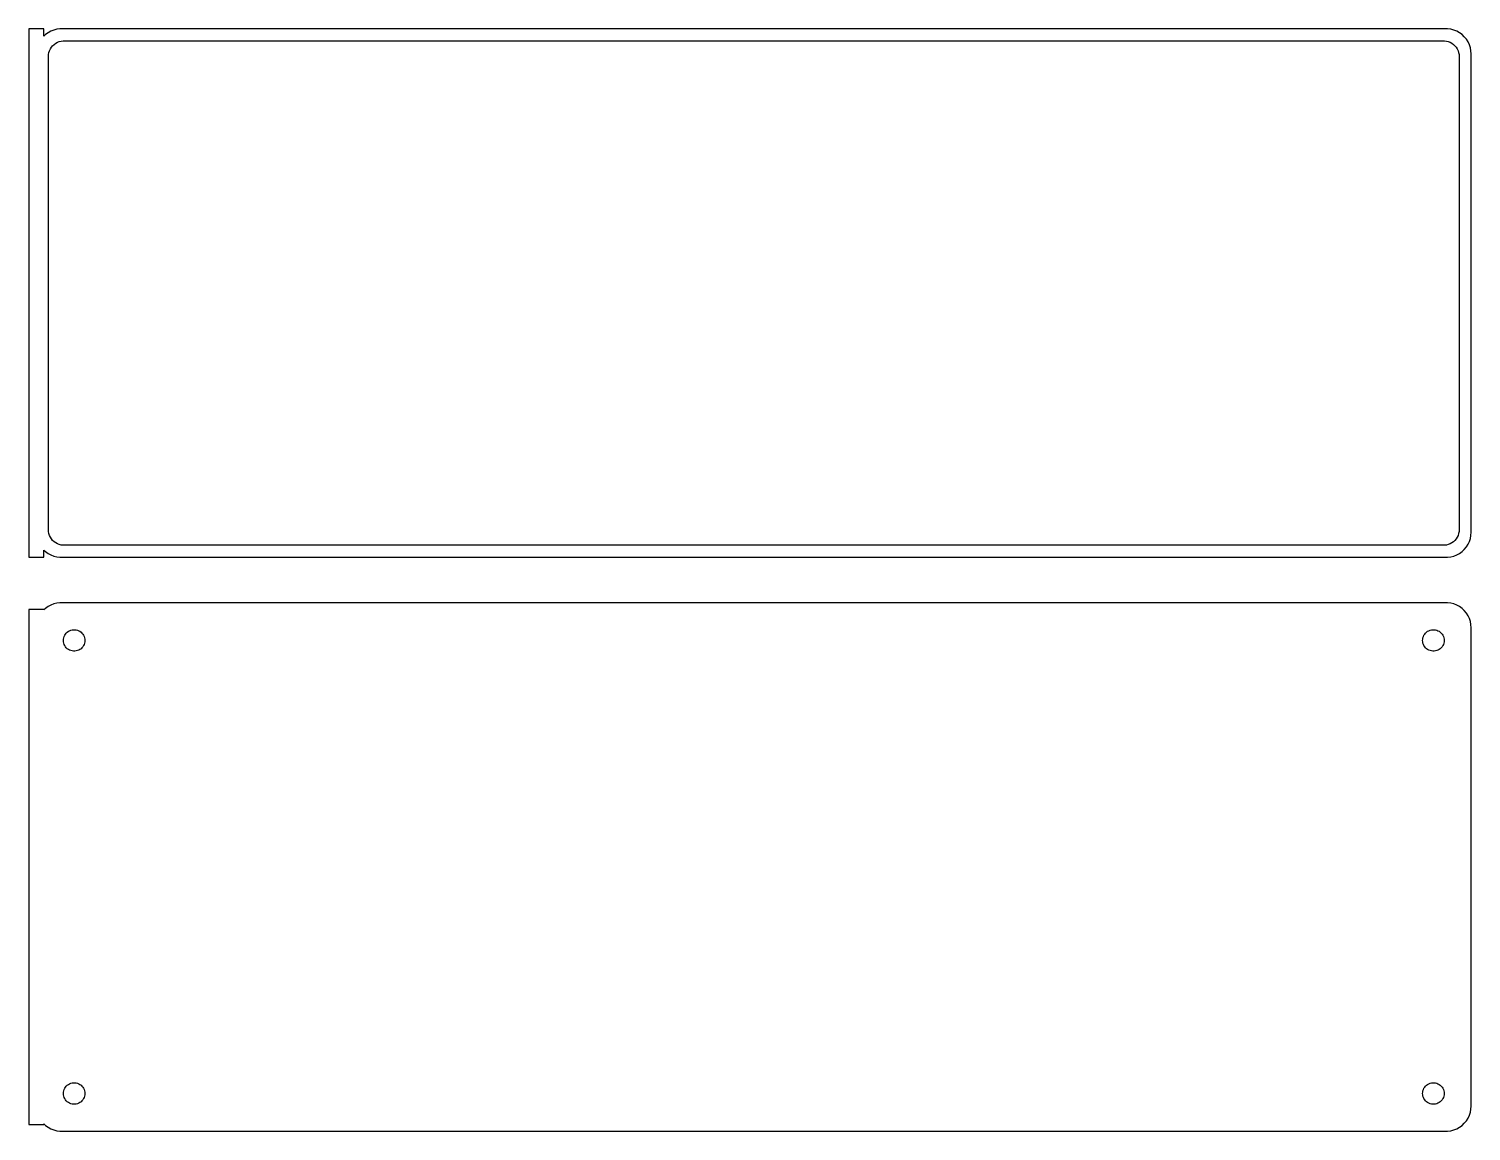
# Model space of a CAD drawing. Header units: metres. Extents: x -144 to 142, y 176 to 394.
import ezdxf

# ---------------------------------------------------------------- set-up
doc = ezdxf.new("R2010")
doc.units = ezdxf.units.M

msp = doc.modelspace()

# ---------------------------------------------------------------- linework, layer by layer
for p, q in [((-141, 394.479), (-144, 394.479)), ((-144, 394.479), (-144, 289.521)), ((-141, 393.059), (-141, 394.479)), ((-140.687, 393.353), (-141, 393.059)), ((-140.179, 393.722), (-140.687, 393.353)), ((-139.629, 394.024), (-140.179, 393.722)), ((-139.045, 394.255), (-139.629, 394.024)), ((-138.437, 394.411), (-139.045, 394.255)), ((-137.814, 394.49), (-138.437, 394.411)), ((137.814, 394.49), (-137.814, 394.49)), ((138.437, 394.411), (137.814, 394.49)), ((139.045, 394.255), (138.437, 394.411)), ((139.629, 394.024), (139.045, 394.255)), ((140.179, 393.722), (139.629, 394.024)), ((140.687, 393.353), (140.179, 393.722)), ((141.145, 392.923), (140.687, 393.353)), ((141.545, 392.439), (141.145, 392.923)), ((-140.088, 389.39), (-140.015, 389.774)), ((-140.015, 389.774), (-139.894, 390.146)), ((-139.894, 390.146), (-139.728, 390.5)), ((-139.728, 390.5), (-139.518, 390.83)), ((-139.518, 390.83), (-139.269, 391.131)), ((-139.269, 391.131), (-138.984, 391.399)), ((-138.984, 391.399), (-138.668, 391.628)), ((-138.668, 391.628), (-138.325, 391.817)), ((-138.325, 391.817), (-137.962, 391.961)), ((-137.962, 391.961), (-137.583, 392.058)), ((-137.583, 392.058), (-137.195, 392.107)), ((-137.195, 392.107), (137.195, 392.107)), ((137.195, 392.107), (137.583, 392.058)), ((137.583, 392.058), (137.962, 391.961)), ((137.962, 391.961), (138.325, 391.817)), ((138.325, 391.817), (138.668, 391.628)), ((138.668, 391.628), (138.984, 391.399)), ((138.984, 391.399), (139.269, 391.131)), ((139.269, 391.131), (139.518, 390.83)), ((139.518, 390.83), (139.728, 390.5)), ((139.728, 390.5), (139.894, 390.146)), ((139.894, 390.146), (140.015, 389.774)), ((140.015, 389.774), (140.088, 389.39)), ((141.882, 391.909), (141.545, 392.439)), ((142.149, 391.341), (141.882, 391.909)), ((142.343, 390.743), (142.149, 391.341)), ((142.461, 390.127), (142.343, 390.743)), ((142.5, 389.5), (142.461, 390.127)), ((-140.113, 389), (-140.088, 389.39)), ((-140.113, 295), (-140.113, 389)), ((140.088, 389.39), (140.113, 389)), ((140.113, 389), (140.113, 295)), ((142.5, 294.5), (142.5, 389.5)), ((-140.088, 294.61), (-140.113, 295)), ((-140.015, 294.226), (-140.088, 294.61)), ((-139.894, 293.854), (-140.015, 294.226)), ((-139.728, 293.5), (-139.894, 293.854)), ((-139.518, 293.17), (-139.728, 293.5)), ((-139.269, 292.869), (-139.518, 293.17)), ((-138.984, 292.601), (-139.269, 292.869)), ((-138.668, 292.372), (-138.984, 292.601)), ((-138.325, 292.183), (-138.668, 292.372)), ((138.668, 292.372), (138.325, 292.183)), ((138.984, 292.601), (138.668, 292.372)), ((139.269, 292.869), (138.984, 292.601)), ((139.518, 293.17), (139.269, 292.869)), ((139.728, 293.5), (139.518, 293.17)), ((139.894, 293.854), (139.728, 293.5)), ((140.015, 294.226), (139.894, 293.854)), ((140.088, 294.61), (140.015, 294.226)), ((140.113, 295), (140.088, 294.61)), ((141.882, 292.091), (142.149, 292.659)), ((142.149, 292.659), (142.343, 293.257)), ((142.343, 293.257), (142.461, 293.873)), ((142.461, 293.873), (142.5, 294.5)), ((-144, 289.521), (-141, 289.521)), ((-141, 289.521), (-141, 290.941)), ((-141, 290.941), (-140.687, 290.647)), ((-140.687, 290.647), (-140.179, 290.278)), ((-140.179, 290.278), (-139.629, 289.976)), ((-139.629, 289.976), (-139.045, 289.745)), ((-139.045, 289.745), (-138.437, 289.589)), ((-138.437, 289.589), (-137.814, 289.51)), ((-137.962, 292.039), (-138.325, 292.183)), ((-137.583, 291.942), (-137.962, 292.039)), ((-137.814, 289.51), (137.814, 289.51)), ((-137.195, 291.893), (-137.583, 291.942)), ((137.195, 291.893), (-137.195, 291.893)), ((137.583, 291.942), (137.195, 291.893)), ((137.962, 292.039), (137.583, 291.942)), ((137.814, 289.51), (138.437, 289.589)), ((138.325, 292.183), (137.962, 292.039)), ((138.437, 289.589), (139.045, 289.745)), ((139.045, 289.745), (139.629, 289.976)), ((139.629, 289.976), (140.179, 290.278)), ((140.179, 290.278), (140.687, 290.647)), ((140.687, 290.647), (141.145, 291.077)), ((141.145, 291.077), (141.545, 291.561)), ((141.545, 291.561), (141.882, 292.091)), ((-141, 279.153), (-144, 279.153)), ((-144, 279.153), (-144, 176.847)), ((-140.687, 279.353), (-141, 279.059)), ((-141, 279.059), (-141, 279.153)), ((-140.179, 279.722), (-140.687, 279.353)), ((-139.629, 280.024), (-140.179, 279.722)), ((-139.045, 280.255), (-139.629, 280.024)), ((-138.437, 280.411), (-139.045, 280.255)), ((-137.814, 280.49), (-138.437, 280.411)), ((137.814, 280.49), (-137.814, 280.49)), ((138.437, 280.411), (137.814, 280.49)), ((139.045, 280.255), (138.437, 280.411)), ((139.629, 280.024), (139.045, 280.255)), ((140.179, 279.722), (139.629, 280.024)), ((140.687, 279.353), (140.179, 279.722)), ((141.145, 278.923), (140.687, 279.353)), ((141.545, 278.439), (141.145, 278.923)), ((141.882, 277.909), (141.545, 278.439)), ((142.149, 277.341), (141.882, 277.909)), ((-135.66, 275.031), (-135.4, 275.097)), ((-135.4, 275.097), (-135.134, 275.131)), ((-135.134, 275.131), (-134.866, 275.131)), ((-134.866, 275.131), (-134.6, 275.097)), ((-134.6, 275.097), (-134.34, 275.031)), ((134.34, 275.031), (134.6, 275.097)), ((134.6, 275.097), (134.866, 275.131)), ((134.866, 275.131), (135.134, 275.131)), ((135.134, 275.131), (135.4, 275.097)), ((135.4, 275.097), (135.66, 275.031)), ((142.343, 276.743), (142.149, 277.341)), ((142.461, 276.127), (142.343, 276.743)), ((142.5, 275.5), (142.461, 276.127)), ((142.5, 180.5), (142.5, 275.5)), ((-137.135, 273), (-137.118, 273.268)), ((-137.118, 272.732), (-137.135, 273)), ((-137.118, 273.268), (-137.068, 273.531)), ((-137.068, 272.469), (-137.118, 272.732)), ((-137.068, 273.531), (-136.985, 273.786)), ((-136.985, 272.214), (-137.068, 272.469)), ((-136.985, 273.786), (-136.871, 274.029)), ((-136.871, 271.971), (-136.985, 272.214)), ((-136.871, 274.029), (-136.727, 274.255)), ((-136.727, 274.255), (-136.557, 274.462)), ((-136.557, 274.462), (-136.361, 274.645)), ((-136.361, 274.645), (-136.144, 274.803)), ((-136.144, 274.803), (-135.909, 274.932)), ((-135.909, 274.932), (-135.66, 275.031)), ((-134.34, 275.031), (-134.091, 274.932)), ((-134.091, 274.932), (-133.856, 274.803)), ((-133.856, 274.803), (-133.639, 274.645)), ((-133.639, 274.645), (-133.443, 274.462)), ((-133.443, 274.462), (-133.273, 274.255)), ((-133.273, 274.255), (-133.129, 274.029)), ((-133.129, 274.029), (-133.015, 273.786)), ((-133.015, 272.214), (-133.129, 271.971)), ((-133.015, 273.786), (-132.932, 273.531)), ((-132.932, 272.469), (-133.015, 272.214)), ((-132.932, 273.531), (-132.882, 273.268)), ((-132.882, 272.732), (-132.932, 272.469)), ((-132.882, 273.268), (-132.865, 273)), ((-132.865, 273), (-132.882, 272.732)), ((132.865, 273), (132.882, 273.268)), ((132.882, 272.732), (132.865, 273)), ((132.882, 273.268), (132.932, 273.531)), ((132.932, 272.469), (132.882, 272.732)), ((132.932, 273.531), (133.015, 273.786)), ((133.015, 272.214), (132.932, 272.469)), ((133.015, 273.786), (133.129, 274.029)), ((133.129, 271.971), (133.015, 272.214)), ((133.129, 274.029), (133.273, 274.255)), ((133.273, 274.255), (133.443, 274.462)), ((133.443, 274.462), (133.639, 274.645)), ((133.639, 274.645), (133.856, 274.803)), ((133.856, 274.803), (134.091, 274.932)), ((134.091, 274.932), (134.34, 275.031)), ((135.66, 275.031), (135.909, 274.932)), ((135.909, 274.932), (136.144, 274.803)), ((136.144, 274.803), (136.361, 274.645)), ((136.361, 274.645), (136.557, 274.462)), ((136.557, 274.462), (136.727, 274.255)), ((136.727, 274.255), (136.871, 274.029)), ((136.871, 274.029), (136.985, 273.786)), ((136.985, 272.214), (136.871, 271.971)), ((136.985, 273.786), (137.068, 273.531)), ((137.068, 272.469), (136.985, 272.214)), ((137.068, 273.531), (137.118, 273.268)), ((137.118, 272.732), (137.068, 272.469)), ((137.118, 273.268), (137.135, 273)), ((137.135, 273), (137.118, 272.732)), ((-136.727, 271.745), (-136.871, 271.971)), ((-136.557, 271.538), (-136.727, 271.745)), ((-136.361, 271.355), (-136.557, 271.538)), ((-136.144, 271.197), (-136.361, 271.355)), ((-135.909, 271.068), (-136.144, 271.197)), ((-135.66, 270.969), (-135.909, 271.068)), ((-135.4, 270.903), (-135.66, 270.969)), ((-135.134, 270.869), (-135.4, 270.903)), ((-134.866, 270.869), (-135.134, 270.869)), ((-134.6, 270.903), (-134.866, 270.869)), ((-134.34, 270.969), (-134.6, 270.903)), ((-134.091, 271.068), (-134.34, 270.969)), ((-133.856, 271.197), (-134.091, 271.068)), ((-133.639, 271.355), (-133.856, 271.197)), ((-133.443, 271.538), (-133.639, 271.355)), ((-133.273, 271.745), (-133.443, 271.538)), ((-133.129, 271.971), (-133.273, 271.745)), ((133.273, 271.745), (133.129, 271.971)), ((133.443, 271.538), (133.273, 271.745)), ((133.639, 271.355), (133.443, 271.538)), ((133.856, 271.197), (133.639, 271.355)), ((134.091, 271.068), (133.856, 271.197)), ((134.34, 270.969), (134.091, 271.068)), ((134.6, 270.903), (134.34, 270.969)), ((134.866, 270.869), (134.6, 270.903)), ((135.134, 270.869), (134.866, 270.869)), ((135.4, 270.903), (135.134, 270.869)), ((135.66, 270.969), (135.4, 270.903)), ((135.909, 271.068), (135.66, 270.969)), ((136.144, 271.197), (135.909, 271.068)), ((136.361, 271.355), (136.144, 271.197)), ((136.557, 271.538), (136.361, 271.355)), ((136.727, 271.745), (136.557, 271.538)), ((136.871, 271.971), (136.727, 271.745)), ((-137.118, 183.268), (-137.068, 183.531)), ((-137.068, 183.531), (-136.985, 183.786)), ((-136.985, 183.786), (-136.871, 184.029)), ((-136.871, 184.029), (-136.727, 184.255)), ((-136.727, 184.255), (-136.557, 184.462)), ((-136.557, 184.462), (-136.361, 184.645)), ((-136.361, 184.645), (-136.144, 184.803)), ((-136.144, 184.803), (-135.909, 184.932)), ((-135.909, 184.932), (-135.66, 185.031)), ((-135.66, 185.031), (-135.4, 185.097)), ((-135.4, 185.097), (-135.134, 185.131)), ((-135.134, 185.131), (-134.866, 185.131)), ((-134.866, 185.131), (-134.6, 185.097)), ((-134.6, 185.097), (-134.34, 185.031)), ((-134.34, 185.031), (-134.091, 184.932)), ((-134.091, 184.932), (-133.856, 184.803)), ((-133.856, 184.803), (-133.639, 184.645)), ((-133.639, 184.645), (-133.443, 184.462)), ((-133.443, 184.462), (-133.273, 184.255)), ((-133.273, 184.255), (-133.129, 184.029)), ((-133.129, 184.029), (-133.015, 183.786)), ((-133.015, 183.786), (-132.932, 183.531)), ((-132.932, 183.531), (-132.882, 183.268)), ((132.882, 183.268), (132.932, 183.531)), ((132.932, 183.531), (133.015, 183.786)), ((133.015, 183.786), (133.129, 184.029)), ((133.129, 184.029), (133.273, 184.255)), ((133.273, 184.255), (133.443, 184.462)), ((133.443, 184.462), (133.639, 184.645)), ((133.639, 184.645), (133.856, 184.803)), ((133.856, 184.803), (134.091, 184.932)), ((134.091, 184.932), (134.34, 185.031)), ((134.34, 185.031), (134.6, 185.097)), ((134.6, 185.097), (134.866, 185.131)), ((134.866, 185.131), (135.134, 185.131)), ((135.134, 185.131), (135.4, 185.097)), ((135.4, 185.097), (135.66, 185.031)), ((135.66, 185.031), (135.909, 184.932)), ((135.909, 184.932), (136.144, 184.803)), ((136.144, 184.803), (136.361, 184.645)), ((136.361, 184.645), (136.557, 184.462)), ((136.557, 184.462), (136.727, 184.255)), ((136.727, 184.255), (136.871, 184.029)), ((136.871, 184.029), (136.985, 183.786)), ((136.985, 183.786), (137.068, 183.531)), ((137.068, 183.531), (137.118, 183.268)), ((-137.135, 183), (-137.118, 183.268)), ((-137.118, 182.732), (-137.135, 183)), ((-137.068, 182.469), (-137.118, 182.732)), ((-136.985, 182.214), (-137.068, 182.469)), ((-136.871, 181.971), (-136.985, 182.214)), ((-136.727, 181.745), (-136.871, 181.971)), ((-136.557, 181.538), (-136.727, 181.745)), ((-136.361, 181.355), (-136.557, 181.538)), ((-136.144, 181.197), (-136.361, 181.355)), ((-135.909, 181.068), (-136.144, 181.197)), ((-135.66, 180.969), (-135.909, 181.068)), ((-135.4, 180.903), (-135.66, 180.969)), ((-135.134, 180.869), (-135.4, 180.903)), ((-134.866, 180.869), (-135.134, 180.869)), ((-134.6, 180.903), (-134.866, 180.869)), ((-134.34, 180.969), (-134.6, 180.903)), ((-134.091, 181.068), (-134.34, 180.969)), ((-133.856, 181.197), (-134.091, 181.068)), ((-133.639, 181.355), (-133.856, 181.197)), ((-133.443, 181.538), (-133.639, 181.355)), ((-133.273, 181.745), (-133.443, 181.538)), ((-133.129, 181.971), (-133.273, 181.745)), ((-133.015, 182.214), (-133.129, 181.971)), ((-132.932, 182.469), (-133.015, 182.214)), ((-132.882, 182.732), (-132.932, 182.469)), ((-132.882, 183.268), (-132.865, 183)), ((-132.865, 183), (-132.882, 182.732)), ((132.865, 183), (132.882, 183.268)), ((132.882, 182.732), (132.865, 183)), ((132.932, 182.469), (132.882, 182.732)), ((133.015, 182.214), (132.932, 182.469)), ((133.129, 181.971), (133.015, 182.214)), ((133.273, 181.745), (133.129, 181.971)), ((133.443, 181.538), (133.273, 181.745)), ((133.639, 181.355), (133.443, 181.538)), ((133.856, 181.197), (133.639, 181.355)), ((134.091, 181.068), (133.856, 181.197)), ((134.34, 180.969), (134.091, 181.068)), ((134.6, 180.903), (134.34, 180.969)), ((134.866, 180.869), (134.6, 180.903)), ((135.134, 180.869), (134.866, 180.869)), ((135.4, 180.903), (135.134, 180.869)), ((135.66, 180.969), (135.4, 180.903)), ((135.909, 181.068), (135.66, 180.969)), ((136.144, 181.197), (135.909, 181.068)), ((136.361, 181.355), (136.144, 181.197)), ((136.557, 181.538), (136.361, 181.355)), ((136.727, 181.745), (136.557, 181.538)), ((136.871, 181.971), (136.727, 181.745)), ((136.985, 182.214), (136.871, 181.971)), ((137.068, 182.469), (136.985, 182.214)), ((137.118, 182.732), (137.068, 182.469)), ((137.118, 183.268), (137.135, 183)), ((137.135, 183), (137.118, 182.732)), ((142.461, 179.873), (142.5, 180.5)), ((141.545, 177.561), (141.882, 178.091)), ((141.882, 178.091), (142.149, 178.659)), ((142.149, 178.659), (142.343, 179.257)), ((142.343, 179.257), (142.461, 179.873)), ((-144, 176.847), (-141, 176.847)), ((-141, 176.847), (-141, 176.941)), ((-141, 176.941), (-140.687, 176.647)), ((-140.687, 176.647), (-140.179, 176.278)), ((-140.179, 176.278), (-139.629, 175.976)), ((-139.629, 175.976), (-139.045, 175.745)), ((-139.045, 175.745), (-138.437, 175.589)), ((-138.437, 175.589), (-137.814, 175.51)), ((-137.814, 175.51), (137.814, 175.51)), ((137.814, 175.51), (138.437, 175.589)), ((138.437, 175.589), (139.045, 175.745)), ((139.045, 175.745), (139.629, 175.976)), ((139.629, 175.976), (140.179, 176.278)), ((140.179, 176.278), (140.687, 176.647)), ((140.687, 176.647), (141.145, 177.077)), ((141.145, 177.077), (141.545, 177.561))]:
    msp.add_line(p, q)

doc.saveas('drawing.dxf')
